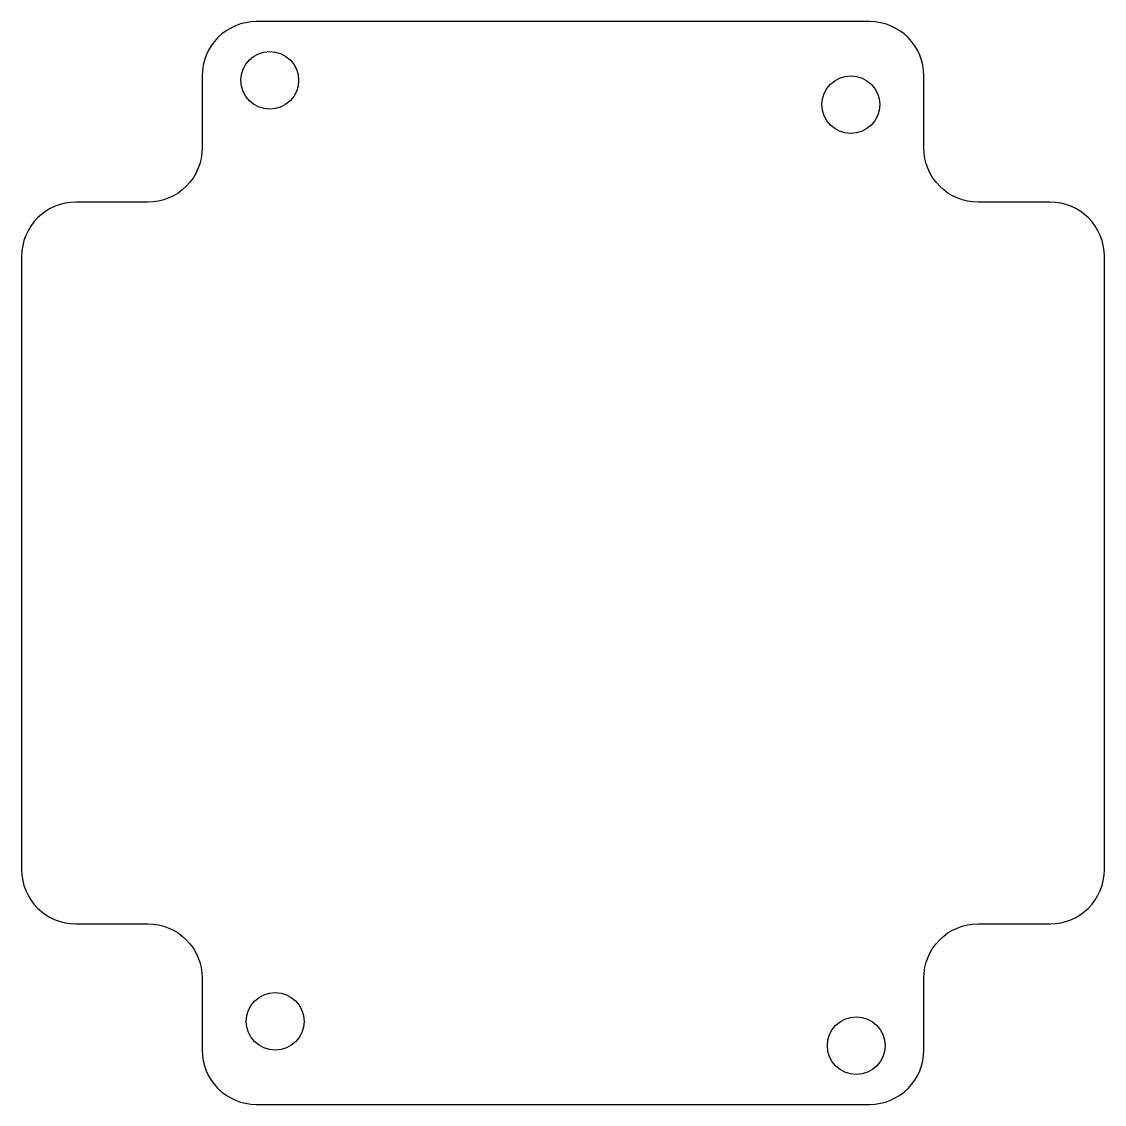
# Model space of a CAD drawing. Header units: millimetres. Extents: x -30 to 30, y -30 to 30.
import ezdxf

# ---------------------------------------------------------------- set-up
doc = ezdxf.new("R2010")
doc.units = ezdxf.units.MM

msp = doc.modelspace()

# ---------------------------------------------------------------- linework, layer by layer
msp.add_lwpolyline([(-30, 17), (-30, -17, 0.414214), (-27, -20), (-23, -20, -0.414214), (-20, -23), (-20, -27, 0.414214), (-17, -30), (17, -30, 0.414214), (20, -27), (20, -23, -0.414214), (23, -20), (27, -20, 0.414214), (30, -17), (30, 17, 0.414214), (27, 20), (23, 20, -0.414214), (20, 23), (20, 27, 0.414214), (17, 30), (-17, 30, 0.414214), (-20, 27), (-20, 23, -0.414214), (-23, 20), (-27, 20, 0.414214)], format="xyb", close=True)
for centre in [(-16.25, 26.75), (15.95, 25.4), (-15.95, -25.4), (16.25, -26.75)]:
    msp.add_circle(centre, 1.6)

doc.saveas('drawing.dxf')
